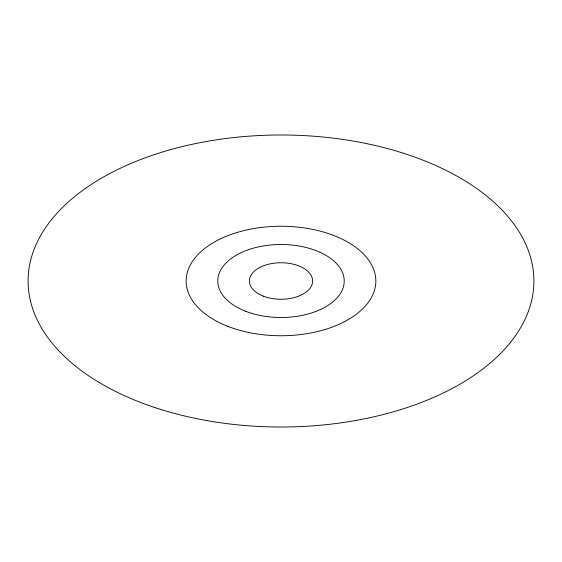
<?xml version="1.0" encoding="UTF-8"?>
<svg xmlns="http://www.w3.org/2000/svg" width="562" height="562" viewBox="0 0 562 562"><rect width="100%" height="100%" fill="white"/><g stroke="black" fill="none" stroke-linecap="round" stroke-linejoin="round"><path stroke-width="0.84" d="M227.842 326.346A94.838 54.753 0 0 0 375.599 284.906A94.838 54.753 0 0 0 239.56 231.748A94.838 54.753 0 0 0 227.842 326.346M263.283 296.118A31.613 18.251 0 0 0 312.535 282.3A31.613 18.251 0 0 0 267.189 264.583A31.613 18.251 0 0 0 263.283 296.118M245.559 311.229A63.225 36.502 0 0 0 344.063 283.606A63.225 36.502 0 0 0 253.371 248.165A63.225 36.502 0 0 0 245.559 311.229M154.55 407.45A252.9 146.008 0 0 0 533.9 281A252.9 146.008 0 0 0 154.55 154.55A252.9 146.008 0 0 0 154.55 407.45"/></g></svg>
